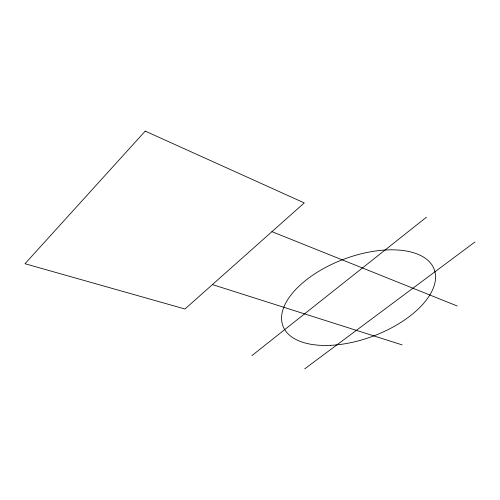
<?xml version="1.0" encoding="UTF-8"?>
<svg xmlns="http://www.w3.org/2000/svg" width="500" height="500" viewBox="0 0 500 500"><rect width="100%" height="100%" fill="white"/><g stroke="black" fill="none" stroke-linecap="round" stroke-linejoin="round"><path stroke-width="0.75" d="M251.925 355.606L426.438 217.219M304.681 368.888L475 241.938M212.425 284.587L402.119 344.894M271.95 231.663L457.194 305.981M145.231 131.113L25 263.731L184.963 309.006L304.275 202.913L145.231 131.113M330.406 345.344A80.763 41.163 -20.5 0 0 434.7 270.831A80.763 41.163 -20.5 0 0 310.581 276.694A80.763 41.163 -20.5 0 0 330.406 345.344"/></g></svg>
